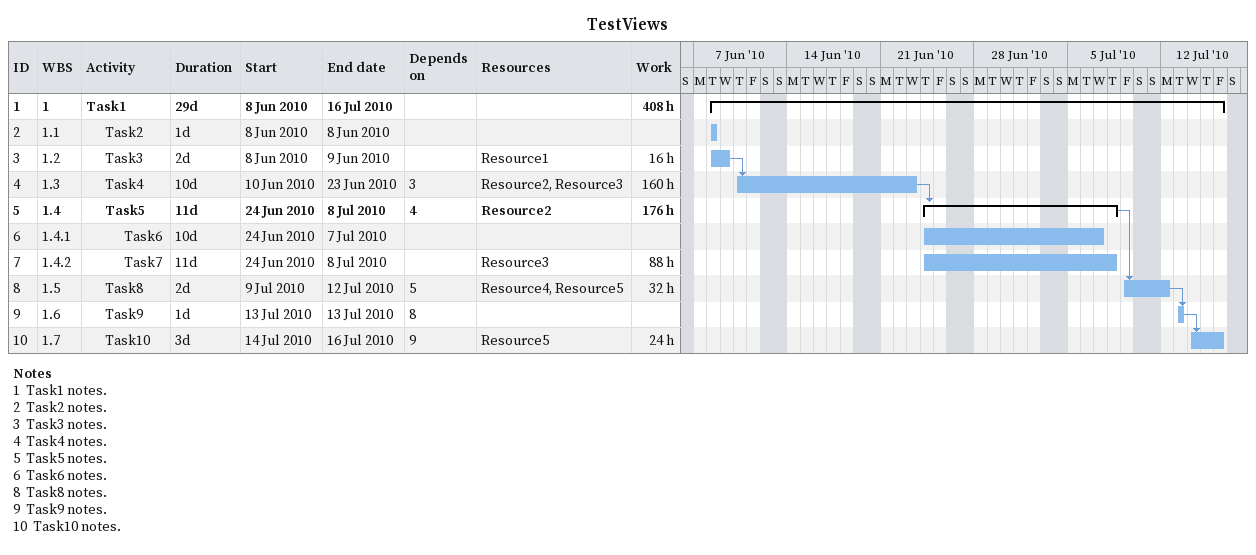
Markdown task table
TestViews

| ID | WBS | Task | Duration | Start | Finish | Predecessors | Resources | Work (h) |
|---|---|---|---|---|---|---|---|---|
| 1 | 1 | **Task1** | 29d | 2010-06-08 | 2010-07-16 |  |  | 408 |
| 2 | 1.1 | Task2 | 1d | 2010-06-08 | 2010-06-08 |  |  |  |
| 3 | 1.2 | Task3 | 2d | 2010-06-08 | 2010-06-09 |  | Resource1 | 16 |
| 4 | 1.3 | Task4 | 10d | 2010-06-10 | 2010-06-23 | 3 | Resource2, Resource3 | 160 |
| 5 | 1.4 | **Task5** | 11d | 2010-06-24 | 2010-07-08 | 4 | Resource2 | 176 |
| 6 | 1.4.1 | Task6 | 10d | 2010-06-24 | 2010-07-07 |  |  |  |
| 7 | 1.4.2 | Task7 | 11d | 2010-06-24 | 2010-07-08 |  | Resource3 | 88 |
| 8 | 1.5 | Task8 | 2d | 2010-07-09 | 2010-07-12 | 5 | Resource4, Resource5 | 32 |
| 9 | 1.6 | Task9 | 1d | 2010-07-13 | 2010-07-13 | 8 |  |  |
| 10 | 1.7 | Task10 | 3d | 2010-07-14 | 2010-07-16 | 9 | Resource5 | 24 |

Notes
- 1: Task1 notes.
- 2: Task2 notes.
- 3: Task3 notes.
- 4: Task4 notes.
- 5: Task5 notes.
- 6: Task6 notes.
- 8: Task8 notes.
- 9: Task9 notes.
- 10: Task10 notes.
